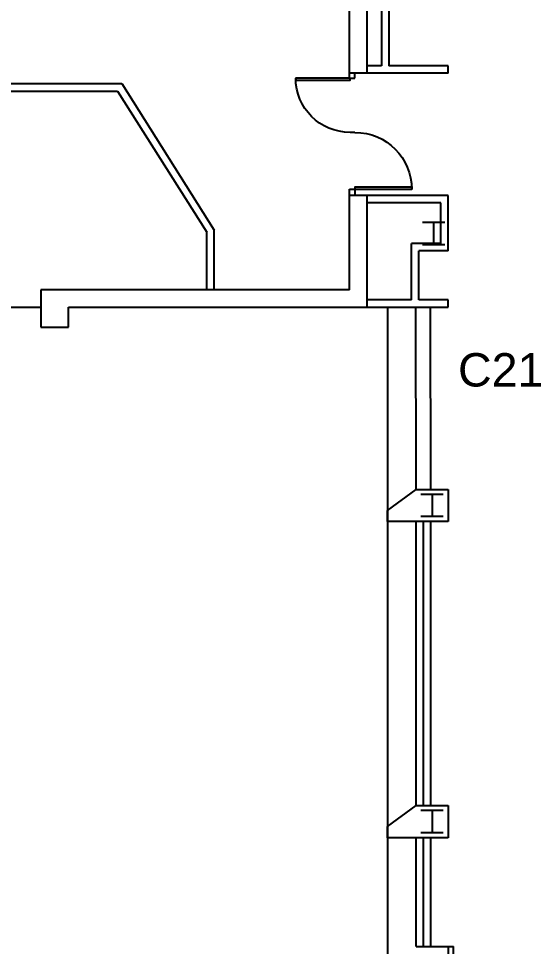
# Model space of a CAD drawing. Header units: inches. Extents: x -281 to 5521, y -151 to 3105.
# Drawn here: x 2892 to 3314, y 956 to 1707 of the extents above; entities that cross this region are included whole.
import ezdxf

# ---------------------------------------------------------------- set-up
doc = ezdxf.new("R2010")
doc.units = ezdxf.units.IN
doc.header["$LTSCALE"] = 48
doc.header["$MEASUREMENT"] = 0
doc.layers.get('0').update_dxf_attribs({"linetype": 'CONTINUOUS'})
for name, color, linetype in [('A-ANNO-RNUM', 4, 'CONTINUOUS'), ('A-DOOR', 2, 'CONTINUOUS'), ('A-GLAZ', 2, 'CONTINUOUS'), ('A-GLAZ-SILL', 1, 'CONTINUOUS'), ('A-WALL-FULL', 6, 'CONTINUOUS'), ('S-COLS', 5, 'CONTINUOUS')]:
    doc.layers.add(name, color=color, linetype=linetype)
doc.styles.add('ARIAL', font='arial.ttf')

# ---------------------------------------------------------------- blocks, each defined once
blk = doc.blocks.new('*U152')
for p, q in [((0, 0), (0, 0)), ((-44, 0), (-44, 0))]:
    blk.add_line(p, q)
blk.add_lwpolyline([(0, 0), (0, -44), (-1.75, -44), (-1.75, 0)], close=True)
blk.add_arc((0, 0), 44, 180, 270)
blk = doc.blocks.new('*U151')
for p, q in [((0, 0), (0, 0)), ((-46, 0), (-46, 0))]:
    blk.add_line(p, q)
blk.add_lwpolyline([(0, 0), (0, -46), (-1.75, -46), (-1.75, 0)], close=True)
blk.add_arc((0, 0), 46, 180, 270)

msp = doc.modelspace()

# ---------------------------------------------------------------- linework, layer by layer
at = {"layer": 'A-DOOR'}
msp.add_line((3165, 1615), (3161, 1615), dxfattribs=at)
at = {"layer": 'A-GLAZ'}
for p, q in [((3220.5, 1070), (3220.5, 1300)), ((3220.5, 956), (3220.5, 1044))]:
    msp.add_line(p, q, dxfattribs=at)
at = {"layer": 'A-GLAZ-SILL'}
for p, q in [((3214.5, 1070), (3214.5, 1300)), ((3226.5, 1070), (3226.5, 1300)), ((3214.5, 956), (3214.5, 1044)), ((3226.5, 956), (3226.5, 1044))]:
    msp.add_line(p, q, dxfattribs=at)
at = {"layer": 'A-WALL-FULL'}
for p, q in [((3186.5, 1815), (3186.5, 1669)), ((3192.5, 1766), (3192.5, 1669)), ((3174.5, 1728.5), (3174.5, 1663)), ((3160.5, 1659), (3160.5, 1714.5)), ((3186.5, 1669), (3174.5, 1669)), ((3240.5, 1669), (3192.5, 1669)), ((3240.5, 1663), (3240.5, 1669)), ((3240.5, 1663), (3160.5, 1663)), ((3165, 1659), (3165, 1663)), ((2849.5, 1654.5), (2976, 1654.5)), ((2976, 1654.5), (3051, 1536)), ((3160.5, 1659), (3165, 1659)), ((2849.5, 1648.5), (2972.7, 1648.5)), ((2972.7, 1648.5), (3045, 1534.26)), ((3160.5, 1487.5), (3160.5, 1569)), ((3160.5, 1569), (3165, 1569)), ((3240.5, 1564), (3160.5, 1564)), ((3165, 1569), (3165, 1564)), ((3174.5, 1564), (3174.5, 1473.5)), ((3240.5, 1519.14), (3240.5, 1564)), ((3234.5, 1558), (3174.5, 1558)), ((3234.5, 1525.14), (3234.5, 1558)), ((3045, 1487.5), (3045, 1534.26)), ((3051, 1487.5), (3051, 1536)), ((3210.74, 1479.5), (3210.74, 1525.14)), ((3234.5, 1525.14), (3210.74, 1525.14)), ((3240.5, 1519.14), (3216.74, 1519.14)), ((3216.74, 1479.5), (3216.74, 1519.14)), ((3160.5, 1487.5), (2910.5, 1487.5)), ((2910.5, 1487.5), (2910.5, 1457.45)), ((2570.5, 1473.5), (2910.5, 1473.5)), ((2932.78, 1473.5), (3240.5, 1473.5)), ((2932.78, 1457.45), (2932.78, 1473.5)), ((3210.74, 1479.5), (3174.26, 1479.5)), ((3191.26, 1473.5), (3191.5, 828)), ((3214.5, 1326), (3214.26, 1473.5)), ((3240.5, 1479.5), (3216.74, 1479.5)), ((3226.5, 1326), (3226.26, 1473.5)), ((3240.5, 1473.5), (3240.5, 1479.5)), ((2910.5, 1457.45), (2932.78, 1457.45)), ((3240.5, 956), (3244.74, 956)), ((3244.74, 950), (3244.74, 956))]:
    msp.add_line(p, q, dxfattribs=at)
at = {"layer": 'S-COLS'}
for p, q in [((3237.74, 1542), (3219.74, 1542)), ((3228.74, 1542), (3228.74, 1524)), ((3237.74, 1524), (3219.74, 1524)), ((3191.5, 1309), (3214.5, 1326)), ((3214.5, 1326), (3240.5, 1326)), ((3240.5, 1326), (3240.5, 1300)), ((3236.5, 1322), (3218.5, 1322)), ((3227.5, 1322), (3227.5, 1304)), ((3191.5, 1300), (3191.5, 1309)), ((3240.5, 1300), (3191.5, 1300)), ((3236.5, 1304), (3218.5, 1304)), ((3191.5, 1053), (3214.5, 1070)), ((3214.5, 1070), (3240.5, 1070)), ((3240.5, 1070), (3240.5, 1044)), ((3236.5, 1066), (3218.5, 1066)), ((3227.5, 1066), (3227.5, 1048)), ((3191.5, 1044), (3191.5, 1053)), ((3236.5, 1048), (3218.5, 1048)), ((3240.5, 1044), (3191.5, 1044)), ((3214.5, 956), (3240.5, 956)), ((3240.5, 956), (3240.5, 930))]:
    msp.add_line(p, q, dxfattribs=at)

# ---------------------------------------------------------------- block references
at = {"layer": 'A-DOOR', "xscale": -1}
for name, p, rotation in [('*U152', (3161, 1659), 270), ('*U151', (3165, 1569), 90)]:
    msp.add_blockref(name, p, dxfattribs=dict(at, rotation=rotation))

# ---------------------------------------------------------------- texts
at = {"layer": 'A-ANNO-RNUM', "style": 'ARIAL'}
msp.add_text('C211', height=27, dxfattribs=at).set_placement((3248.53, 1409.31))

doc.saveas('drawing.dxf')
